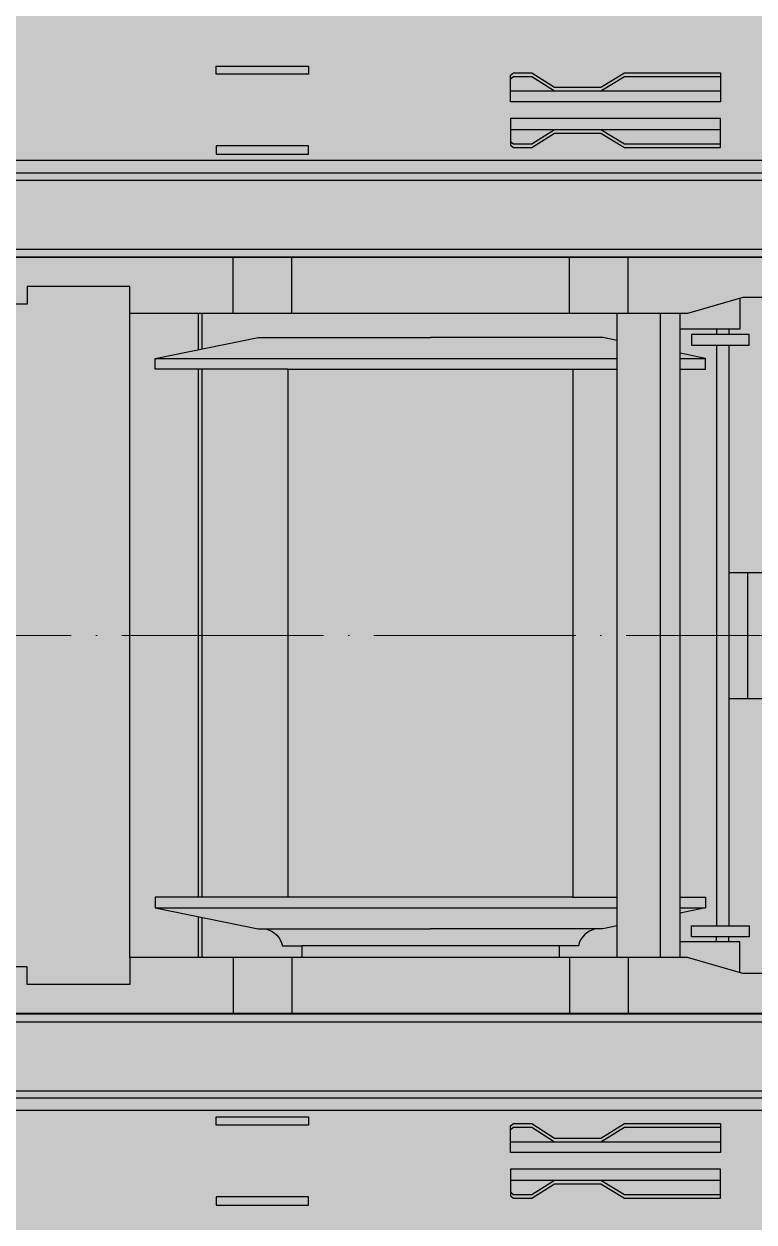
# Model space of a CAD drawing. Header units: millimetres. Extents: x 3847 to 29691, y 5505 to 44718.
# Drawn here: x 11400 to 13137, y 9260 to 12110 of the extents above; entities that cross this region are included whole.
import ezdxf

# ---------------------------------------------------------------- set-up
doc = ezdxf.new("R2010")
doc.units = ezdxf.units.MM
doc.set_wipeout_variables(frame=1)
doc.linetypes.add('ACAD_ISO04W100', pattern=[30, 24, -3, 0, -3])
doc.layers.add('Техника. Кран Liebherr LR 1750', color=251, linetype='Continuous', lineweight=30)
doc.layers.add('Техника. Кран Liebherr LR 1750. Штриховка', color=7, linetype='Continuous', lineweight=15, true_color=0xefd96b)

# ---------------------------------------------------------------- blocks, each defined once
blk = doc.blocks.new('BLOCK-20200916.110339')
at = {"color": 0, "linetype": 'ByBlock', "lineweight": -2, "transparency": 16777216}
blk.add_wipeout([(-112.97838083357738, -1220.052588765), (-74.79846483454413, -1220.052588765), (-74.79846483454413, -1166.435743755516), (-74.79846483454413, -1166.435743755516), (-76.11398261412052, -1159.8221892696574), (-79.86026029610746, -1154.215488502251), (-85.46696106351425, -1150.4692108202635), (-92.08051554937222, -1149.153693040687), (-182.9565349152249, -1149.153693040687), (-182.9565349152249, -1149.153693040687), (-189.57008940108287, -1150.4692108202635), (-195.17679016848967, -1154.215488502251), (-198.9230678504766, -1159.8221892696574), (-200.23858563005297, -1166.435743755516), (-200.23858563005297, -1232.7683110689545), (-200.23858563005297, -1232.7683110689545), (-201.55410340962936, -1239.381865554812), (-205.30038109161632, -1244.9885663222185), (-210.9070818590231, -1248.734844004206), (-217.52063634488107, -1250.0503617837821), (-3019.0928624811054, -1250.0503617837821), (-3019.0928624811054, -1250.0503617837821), (-3129.644285094976, -1212.8403139046682), (-3194.144802623781, -1115.6503558656132), (-3185.486802331158, -999.3264815489042), (-3107.3089793469403, -912.7560899674581), (-2872.5849622995584, -778.3025360621841), (-2872.5849622995584, -778.3025360621841), (-2784.272730338314, -711.3083677867207), (-2711.9372902240484, -627.3151954429331), (-2658.7825015063004, -530.0432193487395), (-2627.1626800939553, -423.800780602498), (-2627.1626800939553, -423.800780602498), (-2387.197364977677, 1103.2536302493381), (-2387.197364977677, 1103.2536302493381), (-2368.1478676515335, 1162.0805254210227), (-2329.14668517209, 1210.0638007273665), (-2275.453704522724, 1240.7322009612544), (-2214.3102192248616, 1249.9496382162179), (-2214.3102192248616, 1249.9496382162179), (-1303.582707942608, 1249.9496382162179), (-1303.582707942608, 1249.9496382162179), (-1283.270670542654, 1249.2911391297557), (-1263.0439354253613, 1247.318407298283), (-1242.987446638554, 1244.0397273918725), (-1223.1854332648213, 1239.4688685305082), (-432.03267302334956, 1029.6298893994535), (-432.0326730233495, 1029.6298893994535), (-326.0016457140576, 1002.3053573313191), (-218.2791412795076, 982.6821352881707), (-109.42376580633025, 970.8619814989897), (-2.8501048874846313e-11, 966.9061905826311), (-2.867396611093168e-11, 966.9061905826311), (-2.8552896290096308e-11, 966.9061905826311), (109.4237658062732, 970.8619814989897), (218.27914127945056, 982.6821352881716), (326.0016457140004, 1002.3053573313191), (432.0326730232924, 1029.6298893994535), (432.03267302329226, 1029.6298893994535), (1223.185433264764, 1239.4688685305082), (1223.185433264764, 1239.4688685305082), (1242.9874466384967, 1244.0397273918725), (1263.043935425304, 1247.318407298283), (1283.2706705425967, 1249.2911391297557), (1303.5827079425508, 1249.9496382162179), (2214.3102192248043, 1249.9496382162179), (2214.3102192248043, 1249.9496382162179), (2275.4537045226666, 1240.7322009612535), (2329.146685172033, 1210.0638007273665), (2368.147867651476, 1162.0805254210227), (2387.1973649776196, 1103.2536302493381), (2387.1973649776196, 1103.2536302493381), (2627.162680093898, -423.800780602498), (2627.162680093898, -423.800780602498), (2658.782501506243, -530.0432193487409), (2711.937290223991, -627.3151954429336), (2784.272730338256, -711.3083677867207), (2872.584962299501, -778.3025360621841), (2872.584962299501, -778.3025360621841), (3107.308979346883, -912.7560899674581), (3107.308979346883, -912.7560899674581), (3185.4868023311014, -999.3264815489042), (3194.1448026237226, -1115.6503558656145), (3129.644285094919, -1212.8403139046682), (3019.092862481047, -1250.0503617837821), (3019.092862481048, -1250.0503617837821), (217.52063634482369, -1250.0503617837821), (217.52063634482369, -1250.0503617837821), (210.90708185896574, -1248.734844004206), (205.30038109155896, -1244.9885663222185), (201.55410340957204, -1239.381865554812), (200.23858562999564, -1232.7683110689545), (200.23858562999564, -1166.435743755516), (200.23858562999564, -1166.435743755516), (198.92306785041924, -1159.8221892696574), (195.1767901684323, -1154.215488502251), (189.57008940102548, -1150.4692108202635), (182.95653491516754, -1149.153693040687), (92.08051554931485, -1149.153693040687), (92.08051554931485, -1149.153693040687), (85.46696106345688, -1150.4692108202635), (79.86026029605009, -1154.215488502251), (76.11398261406315, -1159.8221892696574), (74.79846483448677, -1166.435743755516), (74.79846483448677, -1220.052588765), (112.97838083352008, -1220.052588765), (112.97838083352008, -1250.0503617837821), (-112.97838083357738, -1250.0503617837821)], dxfattribs=at)
at = {"layer": 'Техника. Кран Liebherr LR 1750. Штриховка', "true_color": 0xadadad, "transparency": 16777216}
h = blk.add_hatch(color=253, dxfattribs=at)
h.dxf.hatch_style = 1
edge = h.paths.add_edge_path()
edge.add_line((-112.9783808335778, -1250.050361783782), (-112.9783808335778, -1220.052588765))
edge.add_line((-112.9783808335778, -1220.052588765), (-74.79846483454457, -1220.052588765))
edge.add_line((-74.79846483454457, -1220.052588765), (-74.79846483454457, -1166.435743755515))
edge.add_arc((-92.08051554937265, -1166.435743755515), 17.28205071482807, 0, 90)
edge.add_line((-92.08051554937265, -1149.153693040687), (-182.9565349152253, -1149.153693040687))
edge.add_arc((-182.9565349152253, -1166.435743755515), 17.28205071482807, 90, 180)
edge.add_line((-200.2385856300534, -1166.435743755515), (-200.2385856300534, -1232.768311068954))
edge.add_arc((-217.5206363448815, -1232.768311068954), 17.28205071482807, 270, 360, ccw=False)
edge.add_line((-217.5206363448815, -1250.050361783782), (-3019.092862481106, -1250.050361783782))
edge.add_arc((-3020.069633887402, -1070.122646942497), 179.9303661153033, 119.00268440683229, 270.311037848811, ccw=False)
edge.add_line((-3107.308979346941, -912.7560899674572), (-2872.584962299559, -778.3025360621832))
edge.add_arc((-3144.990249940894, -327.5117556777785), 526.7038716532646, 301.1438628878333, 349.4662692734947)
edge.add_line((-2627.162680093956, -423.800780602498), (-2387.197364977677, 1103.253630249339))
edge.add_arc((-2220.209458348186, 1081.676897274178), 168.3761157836261, 87.99216954406597, 172.6375276595074, ccw=False)
edge.add_line((-2214.310219224863, 1249.949638216218), (-1303.582707942609, 1249.949638216218))
edge.add_arc((-1303.582707942622, 936.3482279216364), 313.6014102945815, 75.14535662545057, 89.99999999999773, ccw=False)
edge.add_line((-1223.185433264822, 1239.468868530508), (-432.0326730233501, 1029.629889399454))
edge.add_arc((0.1855486031822693, 2487.438482755294), 1520.532303493792, 253.4857055431156, 269.99300826963)
edge.add_arc((-0.185548603240477, 2487.438482755294), 1520.532303493792, 270.00699173037, 286.5142944568844)
edge.add_line((432.0326730232919, 1029.629889399454), (1223.185433264764, 1239.468868530508))
edge.add_arc((1303.582707942564, 936.3482279216364), 313.6014102945815, 90.00000000000227, 104.85464337454931, ccw=False)
edge.add_line((1303.582707942551, 1249.949638216218), (2214.310219224804, 1249.949638216218))
edge.add_arc((2220.209458348128, 1081.676897274178), 168.3761157836258, 7.362472340492616, 92.00783045593403, ccw=False)
edge.add_line((2387.197364977619, 1103.253630249339), (2627.162680093898, -423.800780602498))
edge.add_arc((3144.990249940835, -327.5117556777785), 526.7038716532646, 190.5337307265053, 238.8561371121667)
edge.add_line((2872.584962299501, -778.3025360621832), (3107.308979346883, -912.7560899674572))
edge.add_arc((3020.069633887344, -1070.122646942497), 179.9303661153034, -90.311037848811, 60.997315593167684, ccw=False)
edge.add_line((3019.092862481048, -1250.050361783782), (217.5206363448233, -1250.050361783782))
edge.add_arc((217.5206363448233, -1232.768311068954), 17.28205071482807, 180, 270, ccw=False)
edge.add_line((200.2385856299952, -1232.768311068954), (200.2385856299952, -1166.435743755515))
edge.add_arc((182.9565349151671, -1166.435743755515), 17.28205071482807, 0, 90)
edge.add_line((182.9565349151671, -1149.153693040687), (92.08051554931444, -1149.153693040687))
edge.add_arc((92.08051554931444, -1166.435743755515), 17.28205071482807, 90, 180)
edge.add_line((74.79846483448637, -1166.435743755515), (74.79846483448637, -1220.052588765))
edge.add_line((74.79846483448637, -1220.052588765), (112.9783808335196, -1220.052588765))
edge.add_line((112.9783808335196, -1220.052588765), (112.9783808335196, -1250.050361783782))
edge.add_line((112.9783808335196, -1250.050361783782), (-112.9783808335778, -1250.050361783782))
edge = h.paths.add_edge_path(flags=16)
edge.add_arc((-2214.310219224863, 1076.10698382034), 71.3987684426084, 0, 360)
edge = h.paths.add_edge_path(flags=16)
edge.add_arc((-3019.092862481106, -1070.121664168808), 60.284980655833, 0, 360)
edge = h.paths.add_edge_path(flags=16)
edge.add_arc((3019.092862481048, -1070.121664168808), 60.284980655833, 0, 360)
edge = h.paths.add_edge_path(flags=16)
edge.add_arc((2214.310219224804, 1076.10698382034), 71.3987684426084, 0, 360)
at = {"color": 0, "linetype": 'ByBlock', "lineweight": -2, "transparency": 16777216}
blk.add_lwpolyline([(-432.0326730233501, 1029.629889399454, 0.0721515092541613), (-2.91038304567337e-11, 966.9061905826311, 0.0721515092541613), (432.0326730232919, 1029.629889399454)], format="xyb", dxfattribs=at)
blk = doc.blocks.new('BLOCK-20200916.103502')
at = {"color": 0, "linetype": 'ByBlock', "lineweight": -2, "transparency": 16777216}
blk.add_wipeout([(1100.000000000029, 1205), (1100.000000000029, 1205), (1096.574578963037, 1222.220754456429), (1086.8198051534239, 1236.8198051533946), (1072.220754456458, 1246.5745789630078), (1055.000000000029, 1250), (-1054.999999999971, 1250), (-1054.999999999971, 1250), (-1072.2207544563998, 1246.5745789630078), (-1086.8198051533655, 1236.8198051533946), (-1096.5745789629789, 1222.220754456429), (-1099.999999999971, 1205), (-1099.999999999971, 826.397879690514), (-980.4758845421311, 826.397879690514), (-980.4758845421311, 826.397879690514), (-972.8222158948295, 824.8754703407394), (-966.3337489184003, 820.540015314245), (-961.9982938919054, 814.0515483378158), (-960.4758845421311, 806.397879690514), (-960.4758845421311, 740.4484161362052), (-960.4758845421311, 740.4484161362052), (-963.5207032416795, 725.1410788416019), (-972.1916132946694, 712.1641448887435), (-985.1685472475274, 703.4932348357538), (-1000.4758845421311, 700.4484161362052), (-1034.557675871387, 700.4484161362052), (-1034.557675871387, 731.3212955791969), (-1070.3657400172378, 731.3212955791969), (-1070.3657400172378, 546.16700735013), (-1034.557675871387, 546.16700735013), (-1034.557675871387, 577.0398867931212), (-1000.4758845421311, 577.0398867931212), (-1000.4758845421311, 577.0398867931212), (-985.1685472475274, 573.9950680935735), (-972.1916132946694, 565.3241580405838), (-963.5207032416795, 552.3472240877254), (-960.4758845421311, 537.0398867931222), (-960.4758845421311, 471.09042323881295), (-960.4758845421311, 471.09042323881295), (-961.9982938919054, 463.43675459151154), (-966.3337489184003, 456.9482876150819), (-972.822215894829, 452.612832588587), (-980.4758845421311, 451.09042323881295), (-1099.999999999971, 451.09042323881295), (-1099.999999999971, -451.09042323881295), (-980.4758845421311, -451.09042323881295), (-980.4758845421311, -451.09042323881295), (-972.8222158948295, -452.61283258858725), (-966.3337489184003, -456.9482876150821), (-961.9982938919054, -463.4367545915113), (-960.4758845421311, -471.09042323881295), (-960.4758845421311, -537.0398867931217), (-960.4758845421311, -537.0398867931217), (-963.5207032416795, -552.3472240877254), (-972.1916132946694, -565.3241580405838), (-985.1685472475274, -573.9950680935733), (-1000.4758845421311, -577.0398867931217), (-1034.557675871387, -577.0398867931217), (-1034.557675871387, -546.1670073501302), (-1070.3657400172378, -546.1670073501302), (-1070.3657400172378, -731.3212955791967), (-1034.557675871387, -731.3212955791967), (-1034.557675871387, -700.4484161362052), (-1000.4758845421311, -700.4484161362052), (-1000.4758845421311, -700.4484161362052), (-985.1685472475274, -703.4932348357536), (-972.1916132946694, -712.1641448887433), (-963.5207032416795, -725.1410788416019), (-960.4758845421311, -740.4484161362052), (-960.4758845421311, -806.3978796905142), (-960.4758845421311, -806.3978796905142), (-961.9982938919054, -814.0515483378158), (-966.3337489184003, -820.540015314245), (-972.822215894829, -824.8754703407396), (-980.4758845421311, -826.3978796905142), (-1099.999999999971, -826.3978796905142), (-1099.999999999971, -1205), (-1099.999999999971, -1205), (-1096.5745789629789, -1222.220754456429), (-1086.8198051533655, -1236.8198051533946), (-1072.2207544564, -1246.5745789630078), (-1054.999999999971, -1250), (1055.000000000029, -1250), (1055.000000000029, -1250), (1072.220754456458, -1246.5745789630078), (1086.8198051534239, -1236.8198051533946), (1096.574578963037, -1222.220754456429), (1100.000000000029, -1205), (1100.000000000029, -826.3978796905142), (980.4758845421894, -826.3978796905142), (980.4758845421894, -826.3978796905142), (972.8222158948877, -824.8754703407396), (966.3337489184584, -820.540015314245), (961.9982938919636, -814.0515483378158), (960.4758845421894, -806.3978796905142), (960.4758845421894, -740.4484161362052), (960.4758845421894, -740.4484161362052), (963.5207032417378, -725.1410788416019), (972.1916132947276, -712.1641448887433), (985.1685472475856, -703.4932348357536), (1000.4758845421893, -700.4484161362052), (1034.557675871445, -700.4484161362052), (1034.557675871445, -731.3212955791967), (1070.365740017296, -731.3212955791967), (1070.365740017296, -546.1670073501302), (1034.557675871445, -546.1670073501302), (1034.557675871445, -577.0398867931217), (1000.4758845421893, -577.0398867931217), (1000.4758845421893, -577.0398867931217), (985.1685472475856, -573.9950680935733), (972.1916132947276, -565.3241580405838), (963.5207032417378, -552.3472240877254), (960.4758845421894, -537.0398867931217), (960.4758845421894, -471.09042323881295), (960.4758845421894, -471.09042323881295), (961.9982938919636, -463.4367545915113), (966.3337489184584, -456.9482876150821), (972.8222158948877, -452.61283258858725), (980.4758845421894, -451.09042323881295), (1100.000000000029, -451.09042323881295), (1100.000000000029, 451.09042323881295), (980.4758845421894, 451.09042323881295), (980.4758845421894, 451.09042323881295), (972.8222158948877, 452.612832588587), (966.3337489184584, 456.9482876150819), (961.9982938919636, 463.43675459151154), (960.4758845421894, 471.09042323881295), (960.4758845421894, 537.0398867931222), (960.4758845421894, 537.0398867931222), (963.5207032417378, 552.3472240877254), (972.1916132947276, 565.3241580405838), (985.1685472475856, 573.9950680935735), (1000.4758845421893, 577.0398867931212), (1034.557675871445, 577.0398867931212), (1034.557675871445, 546.16700735013), (1070.365740017296, 546.16700735013), (1070.365740017296, 731.3212955791969), (1034.557675871445, 731.3212955791969), (1034.557675871445, 700.4484161362052), (1000.4758845421893, 700.4484161362052), (1000.4758845421893, 700.4484161362052), (985.1685472475856, 703.4932348357538), (972.1916132947276, 712.1641448887435), (963.5207032417378, 725.1410788416019), (960.4758845421894, 740.4484161362052), (960.4758845421894, 806.397879690514), (960.4758845421894, 806.397879690514), (961.9982938919636, 814.0515483378158), (966.3337489184584, 820.540015314245), (972.8222158948877, 824.8754703407394), (980.4758845421894, 826.397879690514), (1100.000000000029, 826.397879690514)], dxfattribs=at)
at = {"layer": 'Техника. Кран Liebherr LR 1750. Штриховка', "true_color": 0xadadad, "transparency": 16777216}
h = blk.add_hatch(color=253, dxfattribs=at)
h.dxf.hatch_style = 1
edge = h.paths.add_edge_path()
edge.add_line((1100.000000000029, 826.397879690514), (1100.000000000029, 1205))
edge.add_arc((1055.000000000029, 1205), 45, 0, 90.00000000000001)
edge.add_line((1055.000000000029, 1250), (-1054.999999999971, 1250))
edge.add_arc((-1054.999999999971, 1205), 45, 90.00000000000001, 180)
edge.add_line((-1099.999999999971, 1205), (-1099.999999999971, 826.397879690514))
edge.add_line((-1099.999999999971, 826.397879690514), (-980.4758845421311, 826.397879690514))
edge.add_arc((-980.4758845421311, 806.397879690514), 20, 0, 90, ccw=False)
edge.add_line((-960.4758845421311, 806.397879690514), (-960.4758845421311, 740.4484161362052))
edge.add_arc((-1000.475884542131, 740.4484161362052), 40, 270, 360, ccw=False)
edge.add_line((-1000.475884542131, 700.4484161362052), (-1034.557675871387, 700.4484161362052))
edge.add_line((-1034.557675871387, 700.4484161362052), (-1034.557675871387, 731.3212955791969))
edge.add_line((-1034.557675871387, 731.3212955791969), (-1070.365740017238, 731.3212955791969))
edge.add_line((-1070.365740017238, 731.3212955791969), (-1070.365740017238, 546.16700735013))
edge.add_line((-1070.365740017238, 546.16700735013), (-1034.557675871387, 546.16700735013))
edge.add_line((-1034.557675871387, 546.16700735013), (-1034.557675871387, 577.0398867931217))
edge.add_line((-1034.557675871387, 577.0398867931217), (-1000.475884542131, 577.0398867931217))
edge.add_arc((-1000.475884542131, 537.0398867931217), 40, 0, 90, ccw=False)
edge.add_line((-960.4758845421311, 537.0398867931217), (-960.4758845421311, 471.0904232388129))
edge.add_arc((-980.4758845421311, 471.0904232388129), 20, 270, 360, ccw=False)
edge.add_line((-980.4758845421311, 451.0904232388129), (-1099.999999999971, 451.0904232388129))
edge.add_line((-1099.999999999971, 451.0904232388129), (-1099.999999999971, -451.0904232388129))
edge.add_line((-1099.999999999971, -451.0904232388129), (-980.4758845421311, -451.0904232388129))
edge.add_arc((-980.4758845421311, -471.0904232388129), 20, 0, 90, ccw=False)
edge.add_line((-960.4758845421311, -471.0904232388129), (-960.4758845421311, -537.0398867931217))
edge.add_arc((-1000.475884542131, -537.0398867931217), 40, 270, 360, ccw=False)
edge.add_line((-1000.475884542131, -577.0398867931217), (-1034.557675871387, -577.0398867931217))
edge.add_line((-1034.557675871387, -577.0398867931217), (-1034.557675871387, -546.16700735013))
edge.add_line((-1034.557675871387, -546.16700735013), (-1070.365740017238, -546.16700735013))
edge.add_line((-1070.365740017238, -546.16700735013), (-1070.365740017238, -731.3212955791969))
edge.add_line((-1070.365740017238, -731.3212955791969), (-1034.557675871387, -731.3212955791969))
edge.add_line((-1034.557675871387, -731.3212955791969), (-1034.557675871387, -700.4484161362052))
edge.add_line((-1034.557675871387, -700.4484161362052), (-1000.475884542131, -700.4484161362052))
edge.add_arc((-1000.475884542131, -740.4484161362052), 40, 0, 90, ccw=False)
edge.add_line((-960.4758845421311, -740.4484161362052), (-960.4758845421311, -806.397879690514))
edge.add_arc((-980.4758845421311, -806.397879690514), 20, 270, 360, ccw=False)
edge.add_line((-980.4758845421311, -826.397879690514), (-1099.999999999971, -826.397879690514))
edge.add_line((-1099.999999999971, -826.397879690514), (-1099.999999999971, -1205))
edge.add_arc((-1054.999999999971, -1205), 45, 180, 270)
edge.add_line((-1054.999999999971, -1250), (1055.000000000029, -1250))
edge.add_arc((1055.000000000029, -1205), 45, 270, 360)
edge.add_line((1100.000000000029, -1205), (1100.000000000029, -826.397879690514))
edge.add_line((1100.000000000029, -826.397879690514), (980.4758845421893, -826.397879690514))
edge.add_arc((980.4758845421893, -806.397879690514), 20, 180, 270, ccw=False)
edge.add_line((960.4758845421893, -806.397879690514), (960.4758845421893, -740.4484161362052))
edge.add_arc((1000.475884542189, -740.4484161362052), 40, 90, 180, ccw=False)
edge.add_line((1000.475884542189, -700.4484161362052), (1034.557675871445, -700.4484161362052))
edge.add_line((1034.557675871445, -700.4484161362052), (1034.557675871445, -731.3212955791969))
edge.add_line((1034.557675871445, -731.3212955791969), (1070.365740017296, -731.3212955791969))
edge.add_line((1070.365740017296, -731.3212955791969), (1070.365740017296, -546.16700735013))
edge.add_line((1070.365740017296, -546.16700735013), (1034.557675871445, -546.16700735013))
edge.add_line((1034.557675871445, -546.16700735013), (1034.557675871445, -577.0398867931217))
edge.add_line((1034.557675871445, -577.0398867931217), (1000.475884542189, -577.0398867931217))
edge.add_arc((1000.475884542189, -537.0398867931217), 40, 180, 270, ccw=False)
edge.add_line((960.4758845421893, -537.0398867931217), (960.4758845421893, -471.0904232388129))
edge.add_arc((980.4758845421893, -471.0904232388129), 20, 90, 180, ccw=False)
edge.add_line((980.4758845421893, -451.0904232388129), (1100.000000000029, -451.0904232388129))
edge.add_line((1100.000000000029, -451.0904232388129), (1100.000000000029, 451.0904232388129))
edge.add_line((1100.000000000029, 451.0904232388129), (980.4758845421893, 451.0904232388129))
edge.add_arc((980.4758845421893, 471.0904232388129), 20, 180, 270, ccw=False)
edge.add_line((960.4758845421893, 471.0904232388129), (960.4758845421893, 537.0398867931217))
edge.add_arc((1000.475884542189, 537.0398867931217), 40, 90, 180, ccw=False)
edge.add_line((1000.475884542189, 577.0398867931217), (1034.557675871445, 577.0398867931217))
edge.add_line((1034.557675871445, 577.0398867931217), (1034.557675871445, 546.16700735013))
edge.add_line((1034.557675871445, 546.16700735013), (1070.365740017296, 546.16700735013))
edge.add_line((1070.365740017296, 546.16700735013), (1070.365740017296, 731.3212955791969))
edge.add_line((1070.365740017296, 731.3212955791969), (1034.557675871445, 731.3212955791969))
edge.add_line((1034.557675871445, 731.3212955791969), (1034.557675871445, 700.4484161362052))
edge.add_line((1034.557675871445, 700.4484161362052), (1000.475884542189, 700.4484161362052))
edge.add_arc((1000.475884542189, 740.4484161362052), 40, 180, 270, ccw=False)
edge.add_line((960.4758845421893, 740.4484161362052), (960.4758845421893, 806.397879690514))
edge.add_arc((980.4758845421893, 806.397879690514), 20, 90, 180, ccw=False)
edge.add_line((980.4758845421893, 826.397879690514), (1100.000000000029, 826.397879690514))
at = {"color": 0, "linetype": 'ByBlock', "lineweight": -2, "transparency": 16777216}
for p, q in [((-960.4758845421311, 740.4484161362052), (-960.4758845421311, 537.0398867931217)), ((960.4758845421893, 740.4484161362052), (960.4758845421893, 537.0398867931217)), ((-1034.557675871387, 700.4484161362052), (-1034.557675871387, 577.0398867931217)), ((1034.557675871445, 700.4484161362052), (1034.557675871445, 577.0398867931217)), ((-960.4758845421311, -740.4484161362052), (-960.4758845421311, -537.0398867931217)), ((960.4758845421893, -740.4484161362052), (960.4758845421893, -537.0398867931217)), ((-1034.557675871387, -700.4484161362052), (-1034.557675871387, -577.0398867931217)), ((1034.557675871445, -700.4484161362052), (1034.557675871445, -577.0398867931217))]:
    blk.add_line(p, q, dxfattribs=at)
blk.add_lwpolyline([(1100.000000000029, 826.397879690514), (1100.000000000029, 1205, 0.414213562373095), (1055.000000000029, 1250), (-1054.999999999971, 1250, 0.414213562373095), (-1099.999999999971, 1205), (-1099.999999999971, 826.397879690514), (-980.4758845421311, 826.397879690514, -0.4142135623730951), (-960.4758845421311, 806.397879690514), (-960.4758845421311, 740.4484161362052, -0.4142135623730951), (-1000.475884542131, 700.4484161362052), (-1034.557675871387, 700.4484161362052), (-1034.557675871387, 731.3212955791969), (-1070.365740017238, 731.3212955791969), (-1070.365740017238, 546.16700735013), (-1034.557675871387, 546.16700735013), (-1034.557675871387, 577.0398867931217), (-1000.475884542131, 577.0398867931217, -0.4142135623730951), (-960.4758845421311, 537.0398867931217), (-960.4758845421311, 471.0904232388129, -0.4142135623730951), (-980.4758845421311, 451.0904232388129), (-1099.999999999971, 451.0904232388129), (-1099.999999999971, -451.0904232388129), (-980.4758845421311, -451.0904232388129, -0.4142135623730951), (-960.4758845421311, -471.0904232388129), (-960.4758845421311, -537.0398867931217, -0.4142135623730951), (-1000.475884542131, -577.0398867931217), (-1034.557675871387, -577.0398867931217), (-1034.557675871387, -546.16700735013), (-1070.365740017238, -546.16700735013), (-1070.365740017238, -731.3212955791969), (-1034.557675871387, -731.3212955791969), (-1034.557675871387, -700.4484161362052), (-1000.475884542131, -700.4484161362052, -0.4142135623730951), (-960.4758845421311, -740.4484161362052), (-960.4758845421311, -806.397879690514, -0.4142135623730951), (-980.4758845421311, -826.397879690514), (-1099.999999999971, -826.397879690514), (-1099.999999999971, -1205, 0.414213562373095), (-1054.999999999971, -1250), (1055.000000000029, -1250, 0.414213562373095), (1100.000000000029, -1205), (1100.000000000029, -826.397879690514), (980.4758845421893, -826.397879690514, -0.4142135623730951), (960.4758845421893, -806.397879690514), (960.4758845421893, -740.4484161362052, -0.4142135623730951), (1000.475884542189, -700.4484161362052), (1034.557675871445, -700.4484161362052), (1034.557675871445, -731.3212955791969), (1070.365740017296, -731.3212955791969), (1070.365740017296, -546.16700735013), (1034.557675871445, -546.16700735013), (1034.557675871445, -577.0398867931217), (1000.475884542189, -577.0398867931217, -0.4142135623730951), (960.4758845421893, -537.0398867931217), (960.4758845421893, -471.0904232388129, -0.4142135623730951), (980.4758845421893, -451.0904232388129), (1100.000000000029, -451.0904232388129), (1100.000000000029, 451.0904232388129), (980.4758845421893, 451.0904232388129, -0.4142135623730951), (960.4758845421893, 471.0904232388129), (960.4758845421893, 537.0398867931217, -0.4142135623730951), (1000.475884542189, 577.0398867931217), (1034.557675871445, 577.0398867931217), (1034.557675871445, 546.16700735013), (1070.365740017296, 546.16700735013), (1070.365740017296, 731.3212955791969), (1034.557675871445, 731.3212955791969), (1034.557675871445, 700.4484161362052), (1000.475884542189, 700.4484161362052, -0.4142135623730951), (960.4758845421893, 740.4484161362052), (960.4758845421893, 806.397879690514, -0.4142135623730951), (980.4758845421893, 826.397879690514)], format="xyb", close=True, dxfattribs=at)
for points in [[(736.7779610928264, 1250), (1100.000000000029, 889.5773236686946)], [(832.2484498437552, 1250), (1100.000000000029, 979.5183674981818)], [(736.7779610928264, -1250), (1100.000000000029, -889.5773236686946)], [(832.2484498437552, -1250), (1100.000000000029, -979.5183674981818)]]:
    blk.add_lwpolyline(points, dxfattribs=at)
for points in [[(848.4719153434271, 1139.166874228977), (760.804014127265, 1051.495219690958, 0.4032397122449075), (760.804014127265, 980.5923547822749), (830.414534856187, 911.518324314733, 0.4032397122449075), (901.3152777188516, 912.0668804008747), (988.3060457494867, 1000.410449439776)], [(-1099.999999999971, 349.9122349131503), (-890.932964479347, 229.1803802088834, -0.2861786652306042), (-851.2919943465968, 159.0978157612844), (-851.2919943465968, -159.0978157612844, -0.2861786652306042), (-890.932964479347, -229.1803802088834), (-1099.999999999971, -349.9122349131503)], [(-1099.999999999971, -315.8522413162864), (-905.323012282257, -203.4303392365691, 0.2912827993324565), (-880.7871678333322, -159.8043714054511), (-880.7871678333322, 159.8043714054511, 0.2912827993324565), (-905.323012282257, 203.4303392365691), (-1099.999999999971, 315.8522413162864)], [(1100.000000000029, -151.063147088862), (760.748583501816, -151.063147088862, -0.3980487678987851), (736.2642004938971, -123.7945191454492), (736.2642004938971, 123.7945191454492, -0.3980487678987851), (760.748583501816, 151.063147088862), (1100.000000000029, 151.063147088862)], [(-851.2919943465968, -99.80948689865181), (-725.8745095441991, -99.80948689865181, 0.4197879891519943), (-676.2653468025383, -50.7219212630298), (-676.2653468025383, 50.7219212630298, 0.4197879891519943), (-725.8745095441991, 99.80948689865181), (-851.2919943465968, 99.80948689865181)], [(848.4719153434271, -1139.166874228977), (760.804014127265, -1051.495219690958, -0.4032397122449075), (760.804014127265, -980.5923547822749), (830.414534856187, -911.518324314733, -0.4032397122449075), (901.3152777188516, -912.0668804008747), (988.3060457494867, -1000.410449439776)]]:
    blk.add_lwpolyline(points, format="xyb", dxfattribs=at)
blk = doc.blocks.new('BLOCK-20200916.104041')
at = {"layer": 'Техника. Кран Liebherr LR 1750. Штриховка', "lineweight": 5, "true_color": 0xd9d9d9, "transparency": 16777216}
h = blk.add_hatch(dxfattribs=at)
h.set_pattern_fill('ANSI37', color=254, scale=20, angle=45)
h.set_pattern_definition([(90, (0, 0), (-63.50000000000001, 0), []), (180, (0, 0), (-7.105427357601002e-15, -63.5), [])])
h.paths.add_polyline_path([(-935, 462.5), (-935, -462.5), (935, -462.5), (935, 462.5)])
at = {"color": 0, "linetype": 'ByBlock', "lineweight": -2, "transparency": 16777216}
blk.add_lwpolyline([(-935, 462.5), (-935, -462.5), (935, -462.5), (935, 462.5)], close=True, dxfattribs=at)
blk = doc.blocks.new('BLOCK-20200916.104327')
at = {"color": 0, "linetype": 'ByBlock', "lineweight": -2, "transparency": 16777216}
blk.add_wipeout([(950.0000000000005, 3255), (1040.0000000000005, 3345), (1040.0000000000005, -3345), (-1040, -3345), (-1040, 3345), (1040.0000000000005, 3345), (950.0000000000005, 3255), (-949.9999999999995, 3255), (-949.9999999999995, -3254.9999999999995), (950.0000000000005, -3254.9999999999995)], dxfattribs=at)
at = {"layer": 'Техника. Кран Liebherr LR 1750. Штриховка', "true_color": 0xadadad, "transparency": 16777216}
h = blk.add_hatch(color=253, dxfattribs=at)
h.dxf.hatch_style = 1
h.paths.add_polyline_path([(-950, 3255), (950, 3255), (950, -3255), (-950, -3255)], flags=16)
h.paths.add_polyline_path([(-1040, 3345), (1040, 3345), (1040, -3345), (-1040, -3345)])
at = {"color": 0, "linetype": 'ByBlock', "lineweight": -2, "transparency": 16777216}
for points in [[(-1040, 3345), (1040, 3345), (1040, -3345), (-1040, -3345)], [(-950, 3255), (950, 3255), (950, -3255), (-950, -3255)]]:
    blk.add_lwpolyline(points, close=True, dxfattribs=at)
for p in [(0, 930), (0, 0)]:
    blk.add_blockref('BLOCK-20200916.104041', p, dxfattribs=at)
at = {"color": 0, "linetype": 'ByBlock', "lineweight": -2, "transparency": 16777216, "xscale": -1, "rotation": 180}
for p in [(0, -930), (0, -1860)]:
    blk.add_blockref('BLOCK-20200916.104041', p, dxfattribs=at)
blk = doc.blocks.new('BLOCK-20200916.115257')
at = {"color": 0, "linetype": 'ByBlock', "lineweight": -2, "transparency": 16777216, "xscale": -1, "rotation": 90}
blk.add_blockref('BLOCK-20200916.110339', (2824.949638216232, 0), dxfattribs=at)
at = {"color": 0, "linetype": 'ByBlock', "lineweight": -2, "transparency": 16777216, "xscale": -1}
blk.add_blockref('BLOCK-20200916.103502', (3000, 0), dxfattribs=at)
blk.add_blockref('BLOCK-20200916.104327', (2930, 0), dxfattribs=at)
blk = doc.blocks.new('BLOCK-20200719.084628')
blk.add_wipeout([(-1459.487304150533, -3475.8440265550735), (-1947.21397440572, -3940.114099618192), (-4610.589231727936, -3940.114099618192), (-4610.589231727936, -1808.9207611528964), (-4304.368545239499, -1808.9207611528964), (-4304.368545239499, -1824.9726519768574), (-2646.088605665659, -1824.9726519768574), (-2646.088605665659, -1354.5287747506773), (-1934.8663660796005, -1354.5287747506773), (-1934.8663660796005, -1084.1161524080944), (-2049.6991235127775, -1084.1161524080944), (-2049.6991235127775, -1049.542849094867), (-1995.3696468776889, -1049.542849094867), (-1995.3696468776889, 1050.7814685550711), (-2049.702982140355, 1050.7814685550711), (-2049.702982140355, 1085.3547718682985), (-1980.5525168863242, 1085.3547718682985), (-1980.5525168863242, 1416.270675009031), (-2049.702982140355, 1416.266816381425), (-2049.702982140355, 1450.8401196946234), (-1539.9202428370481, 1450.8401196946234), (-1539.9202428370481, 1460.7182063555538), (-1463.1915866484037, 1460.7182063555538), (-1405.1578275154443, 1517.517204655831), (-1405.1578275154443, 1564.4381162951795), (-1655.8142765362854, 1564.4381162951795), (-1655.8142765362854, 1589.1333329474746), (-1636.0581032144241, 1589.1333329474746), (-1636.0581032144241, 1959.5615827318707), (-1655.8142765362854, 1959.5615827318707), (-1655.8142765362854, 1984.2567993841676), (-1402.968451620835, 1984.2567993841676), (-1402.968451620835, 2043.5253193496646), (5489.735085922006, 2043.5253193496646), (5489.735085922006, 1492.82584663114), (5741.626295775352, 1492.82584663114), (5741.626295775352, 1479.239618844762), (8425.988628624418, 1479.239618844762), (8425.988628624418, 1426.1449030423264), (8340.790131174032, 1426.1449030423264), (8340.790131174032, 1343.2050672452933), (8485.144300657968, 1211.8047449215392), (8485.144300657968, 1205.1265726319125), (8595.150862692684, 1205.1265726319125), (8595.150862692684, 1187.8399209752988), (8605.028949353557, 1187.836062347722), (8605.028949353557, 1168.0798890258902), (8595.150862692684, 1168.0798890258902), (8595.150862692684, 1150.7932373692474), (8485.144300657968, 1150.7932373692474), (8485.144300657968, 1141.0443453917414), (8341.636077667183, 1019.815620560812), (8341.636077667183, -1019.8156205608084), (8485.144300657968, -1141.0443453917378), (8485.144300657968, -1150.7932373692438), (8595.150862692684, -1150.7932373692438), (8595.150862692684, -1168.0798890258884), (8605.028949353557, -1168.0798890258884), (8605.028949353557, -1187.8360623477165), (8595.150862692684, -1187.8399209752952), (8595.150862692684, -1205.1265726319089), (8485.144300657968, -1205.1265726319089), (8485.144300657968, -1211.8047449215373), (8340.790131174032, -1343.2050672452879), (8340.790131174032, -1426.1449030423228), (8425.988628624418, -1426.1449030423228), (8425.988628624418, -1479.2396188447601), (5741.626295775352, -1479.2396188447601), (5741.626295775352, -1492.8258466311363), (5489.735085922006, -1492.8258466311363), (5489.735085922006, -2043.5253193496592), (-1402.968451620835, -2043.5253193496592), (-1402.968451620835, -1983.0220385515404), (-1459.491162778168, -3344.9593782979045)])
at = {"layer": 'Техника. Кран Liebherr LR 1750. Штриховка', "transparency": 16777216}
h = blk.add_hatch(color=256, dxfattribs=at)
h.dxf.hatch_style = 1
h.paths.add_polyline_path([(-1459.491162778169, -3344.959378297906), (-1459.487304150534, -3475.844026555074), (-1947.21397440572, -3940.114099618193), (-4610.589231727936, -3940.114099618193), (-4610.589231727936, -1808.920761152898), (-4304.3685452395, -1808.920761152898), (-4304.3685452395, -1824.972651976859), (-2646.08860566566, -1824.972651976859), (-2646.08860566566, -1354.528774750681), (-1934.866366079601, -1354.528774750681), (-1934.866366079601, -1084.116152408096), (-2049.699123512779, -1084.116152408096), (-2049.699123512779, -1049.542849094869), (-1995.369646877691, -1049.542849094869), (-1995.369646877691, 1050.781468555069), (-2049.702982140356, 1050.781468555069), (-2049.702982140356, 1085.354771868297), (-1980.552516886324, 1085.354771868297), (-1980.552516886324, 1416.270675009029), (-2049.702982140356, 1416.266816381423), (-2049.702982140356, 1450.840119694622), (-1539.920242837048, 1450.840119694622), (-1539.920242837048, 1460.718206355552), (-1463.191586648405, 1460.718206355552), (-1405.157827515446, 1517.517204655829), (-1405.157827515446, 1564.438116295176), (-1655.814276536286, 1564.438116295176), (-1655.814276536286, 1589.133332947473), (-1636.058103214426, 1589.133332947473), (-1636.058103214426, 1959.561582731869), (-1655.814276536286, 1959.561582731869), (-1655.814276536286, 1984.256799384166), (-1402.968451620836, 1984.256799384166), (-1402.968451620836, 2043.525319349661), (5489.735085922002, 2043.525319349661), (5489.735085922002, 1492.825846631138), (5741.62629577535, 1492.825846631138), (5741.62629577535, 1479.23961884476), (8425.988628624415, 1479.23961884476), (8425.988628624415, 1426.144903042325), (8340.790131174028, 1426.144903042325), (8340.790131174028, 1343.20506724529), (8485.144300657965, 1211.804744921537), (8485.144300657965, 1205.126572631911), (8595.15086269268, 1205.126572631911), (8595.15086269268, 1187.839920975297), (8605.028949353553, 1187.83606234772), (8605.028949353553, 1168.079889025888), (8595.15086269268, 1168.079889025888), (8595.15086269268, 1150.793237369246), (8485.144300657965, 1150.793237369246), (8485.144300657965, 1141.04434539174), (8341.636077667179, 1019.81562056081), (8341.636077667179, -1019.81562056081), (8485.144300657965, -1141.04434539174), (8485.144300657965, -1150.793237369246), (8595.15086269268, -1150.793237369246), (8595.15086269268, -1168.079889025888), (8605.028949353553, -1168.079889025888), (8605.028949353553, -1187.83606234772), (8595.15086269268, -1187.839920975297), (8595.15086269268, -1205.126572631911), (8485.144300657965, -1205.126572631911), (8485.144300657965, -1211.804744921537), (8340.790131174028, -1343.20506724529), (8340.790131174028, -1426.144903042325), (8425.988628624415, -1426.144903042325), (8425.988628624415, -1479.23961884476), (5741.62629577535, -1479.23961884476), (5741.62629577535, -1492.825846631138), (5489.735085922002, -1492.825846631138), (5489.735085922002, -2043.525319349661), (-1402.968451620836, -2043.525319349661), (-1402.968451620836, -1983.022038551542)])
h = blk.add_hatch(color=256, dxfattribs=at)
h.dxf.hatch_style = 1
h.set_gradient(color1=(91, 91, 91), color2=(173, 173, 173), tint=1, name='CYLINDER')
h.paths.add_polyline_path([(2938.723064367718, 622.3233182654076), (2938.723064367718, -633.4284485037206), (2262.074128094886, -633.4284485037206), (2262.074128094886, 622.3233182654076)])
at = {"color": 0, "linetype": 'ByBlock', "lineweight": -2, "transparency": 16777216}
for p, q in [((1910.171149427246, 1338.571699797787), (1910.171149427246, 1295.260254785186)), ((2305.294615863939, 1303.99839648456), (2195.397043133678, 1303.99839648456)), ((1910.171149427246, 1160.576508159109), (1910.171149427246, 1203.88795317171)), ((2305.294615863939, 1195.149811472336), (2195.397043133678, 1195.149811472336)), ((1329.833558098355, 898.9020275158691), (3661.058151447272, 898.9020275158691)), ((2129.958577632729, 765.5478575934831), (2129.958577632729, 898.9020275158691)), ((2269.482693090511, 765.5478575934831), (2269.482693090511, 898.9020275158691)), ((2930.079738539353, 765.5478575934831), (2930.079738539353, 898.9020275158691)), ((3069.607712624886, 765.5478575934831), (3069.607712624886, 898.9020275158691)), ((2006.482494371186, 765.5478575934831), (2006.482494371186, -765.5478575934831)), ((2053.403406010533, 765.5478575934831), (2053.403406010533, -765.5478575934831)), ((2155.884696489957, 765.5478575934831), (2155.884696489957, -765.5478575934831)), ((3143.693362581718, 765.5478575934831), (3143.693362581718, 670.4053319475497)), ((3152.336688410025, 765.5478575934831), (3152.336688410025, 668.6396301869536)), ((3315.325118315115, 765.5478575934831), (3315.325118315115, -765.5478575934831)), ((2294.177909742866, 738.386977903574), (2906.619282719737, 738.386977903574)), ((2006.482494371186, 647.6546106264577), (1945.736269630725, 647.6546106264577)), ((3255.060922831879, 647.6546106264577), (2155.884696489957, 647.6546106264577)), ((3143.693362581718, 622.3233182654076), (3143.693362581718, -633.4284485037206)), ((3152.336688410025, 622.3233182654076), (3152.336688410025, -633.4284485037206)), ((2006.482494371186, -658.7597408647707), (1945.736269630725, -658.7597408647707)), ((3255.060922831879, -658.7597408647707), (2155.884696489957, -658.7597408647707)), ((3143.693362581718, -681.5104621858627), (3143.693362581718, -765.5478575934831)), ((3152.336688410025, -679.7447604252666), (3152.336688410025, -765.5478575934831)), ((2129.958577632729, -765.5478575934831), (2129.958577632729, -898.9020275158691)), ((2269.482693090511, -765.5478575934831), (2269.482693090511, -898.9020275158691)), ((2930.079738539353, -765.5478575934831), (2930.079738539353, -898.9020275158691)), ((3069.607712624886, -765.5478575934831), (3069.607712624886, -898.9020275158691)), ((1329.833558098355, -898.9020275158691), (3661.058151447272, -898.9020275158691)), ((1910.171149427246, -1160.576508159109), (1910.171149427246, -1203.88795317171)), ((2305.294615863939, -1195.149811472336), (2195.397043133678, -1195.149811472336)), ((1910.171149427246, -1338.571699797787), (1910.171149427246, -1295.260254785186)), ((2305.294615863939, -1303.99839648456), (2195.397043133678, -1303.99839648456))]:
    blk.add_line(p, q, dxfattribs=at)
for points in [[(2890.567391895747, 1334.772601428878), (3110.354820101114, 1334.772601428878), (3110.354820101114, 1354.528774750681), (2890.567391895747, 1354.528774750681)], [(2410.245428008609, 1295.260254785186), (1910.171149427246, 1295.260254785186), (1910.171149427246, 1269.330277300294), (2410.245428008609, 1269.330277300294)], [(2410.245428008609, 1203.88795317171), (1910.171149427246, 1203.88795317171), (1910.171149427246, 1229.817930656602), (2410.245428008609, 1229.817930656602)], [(3110.354820101114, 1144.623291833792), (2890.567391895747, 1144.619433206186), (2890.567045052827, 1164.375606521964), (3110.354473258194, 1164.37946514957)], [(1842.510702140396, 690.3127096690296), (1842.510702140396, 716.2902676953818), (1979.423150624556, 716.2902676953818), (1979.423150624556, 690.3127096690296)], [(2938.723064367718, 622.3233182654076), (2938.723064367718, -633.4284485037206), (2262.074128094886, -633.4284485037206), (2262.074128094886, 622.3233182654076)], [(1842.510702140396, -690.3127096690296), (1842.510702140396, -716.2902676953818), (1979.423150624556, -716.2902676953818), (1979.423150624556, -690.3127096690296)], [(3110.354820101114, -1144.623291833792), (2890.567391895747, -1144.619433206186), (2890.567045052827, -1164.375606521964), (3110.354473258194, -1164.37946514957)], [(2410.245428008609, -1203.88795317171), (1910.171149427246, -1203.88795317171), (1910.171149427246, -1229.817930656602), (2410.245428008609, -1229.817930656602)], [(2410.245428008609, -1295.260254785186), (1910.171149427246, -1295.260254785186), (1910.171149427246, -1269.330277300294), (2410.245428008609, -1269.330277300294)], [(2890.567391895747, -1334.772601428878), (3110.354820101114, -1334.772601428878), (3110.354820101114, -1354.528774750681), (2890.567391895747, -1354.528774750681)]]:
    blk.add_lwpolyline(points, close=True, dxfattribs=at)
for points in [[(2195.397043133678, 1303.99839648456), (2138.598044833401, 1338.571699797787), (1910.171149427246, 1338.571699797787)], [(2195.397043133678, 1295.260254785186), (2138.598044833401, 1329.833558098413), (1910.171149427246, 1329.833558098413)], [(2410.245428008609, 1303.99839648456), (2410.245428008609, 1332.880237038829), (2402.836863012926, 1338.571699797787), (2359.152383816137, 1338.571699797787), (2305.294615863939, 1303.99839648456)], [(2410.245428008609, 1295.260254785186), (2410.245428008609, 1324.142095339485), (2402.836863012926, 1329.833558098413), (2359.152383816137, 1329.833558098413), (2305.294615863939, 1295.260254785186)], [(2195.397043133678, 1203.88795317171), (2138.598044833401, 1169.314649858483), (1910.171149427246, 1169.314649858483)], [(2410.245428008609, 1203.88795317171), (2410.245428008609, 1175.006112617411), (2402.836863012926, 1169.314649858483), (2359.152383816137, 1169.314649858483), (2305.294615863939, 1203.88795317171)], [(2195.397043133678, 1195.149811472336), (2138.598044833401, 1160.576508159109), (1910.171149427246, 1160.576508159109)], [(2410.245428008609, 1195.149811472336), (2410.245428008609, 1166.267970918067), (2402.836863012926, 1160.576508159109), (2359.152383816137, 1160.576508159109), (2305.294615863939, 1195.149811472336)], [(1781.756022835325, 803.8254434045521), (1857.076433624839, 803.8254434045521), (1989.191984086996, 765.5478575934831), (3315.325118315115, 765.5478575934831), (3315.325118315115, 829.7554208894435), (3559.803904545202, 829.7554208894435), (3559.803904545202, 787.7735525805329), (3661.058151447272, 787.7735525805329), (3661.058151447272, 898.9020275158691), (4487.113148466451, 898.9020275158691), (4797.975381581229, 384.7376056789071), (4797.975381581229, 0)], [(1864.484998620523, 801.6789740346139), (1864.484998620523, 728.5050326150667), (2006.482494371186, 728.5090302922763)], [(1890.414976105443, 728.5057626256894), (1890.414976105443, 716.2902676953818)], [(1920.049236088176, 728.5065969235438), (1920.049236088176, 716.2902676953818)], [(1890.414976105443, -690.3127096690296), (1890.414976105443, 690.3127096690296)], [(1920.049236088176, -690.3127096690296), (1920.049236088176, 690.3127096690296)], [(2155.884696489957, 690.5847806400852), (2190.457999803242, 697.6475876824989), (2600.398596231302, 697.6475876824989)], [(2938.723064367718, 622.3233182654076), (3255.060922831879, 622.3233182654076), (3255.060922831879, 647.6546106264577), (3010.339192659361, 697.6475876824989), (2600.398596231302, 697.6475876824989)], [(2006.482494371186, 622.3233182654076), (1945.736269630725, 622.3233182654076), (1945.736269630725, 647.6546106264577), (2006.482494371186, 660.0641527523112)], [(2262.074128094886, 622.3233182654076), (2155.884696489957, 622.3233182654076)], [(1579.255246286571, 150.6408215789997), (1890.414976105443, 150.6408215789997)], [(1845.963586131285, -149.4060607463762), (1845.963586131285, 150.6408215789997)], [(1781.756022835325, -803.8254434045521), (1857.076433624839, -803.8254434045521), (1989.191984086996, -765.5478575934831), (3315.325118315115, -765.5478575934831), (3315.325118315115, -829.7554208894435), (3559.803904545202, -829.7554208894435), (3559.803904545202, -787.7735525805329), (3661.058151447272, -787.7735525805329), (3661.058151447272, -898.9020275158691), (4487.113148466451, -898.9020275158691), (4797.975381581229, -384.7376056789071), (4797.975381581229, 0)], [(1579.255246286571, -149.4060607463762), (1890.414976105443, -149.4060607463762)], [(2006.482494371186, -633.4284485037206), (1945.736269630725, -633.4284485037206), (1945.736269630725, -658.7597408647707), (2006.482494371186, -671.1692829906242)], [(2262.074128094886, -633.4284485037206), (2155.884696489957, -633.4284485037206)], [(2938.723064367718, -633.4284485037206), (3255.060922831879, -633.4284485037206), (3255.060922831879, -658.7597408647707), (3010.339192659361, -708.7527179208118), (2600.398596231302, -708.7527179208118)], [(2155.884696489957, -701.6899108783982), (2190.457999803242, -708.7527179208118), (2600.398596231302, -708.7527179208118)], [(1864.484998620523, -801.6789740346139), (1864.484998620523, -728.5050326150667), (2006.482494371186, -728.5090302922763)], [(1890.414976105443, -728.5057626256894), (1890.414976105443, -716.2902676953818)], [(1920.049236088176, -728.5065969235438), (1920.049236088176, -716.2902676953818)], [(2195.397043133678, -1195.149811472336), (2138.598044833401, -1160.576508159109), (1910.171149427246, -1160.576508159109)], [(2410.245428008609, -1195.149811472336), (2410.245428008609, -1166.267970918067), (2402.836863012926, -1160.576508159109), (2359.152383816137, -1160.576508159109), (2305.294615863939, -1195.149811472336)], [(2195.397043133678, -1203.88795317171), (2138.598044833401, -1169.314649858483), (1910.171149427246, -1169.314649858483)], [(2410.245428008609, -1203.88795317171), (2410.245428008609, -1175.006112617411), (2402.836863012926, -1169.314649858483), (2359.152383816137, -1169.314649858483), (2305.294615863939, -1203.88795317171)], [(2195.397043133678, -1295.260254785186), (2138.598044833401, -1329.833558098413), (1910.171149427246, -1329.833558098413)], [(2195.397043133678, -1303.99839648456), (2138.598044833401, -1338.571699797787), (1910.171149427246, -1338.571699797787)], [(2410.245428008609, -1295.260254785186), (2410.245428008609, -1324.142095339485), (2402.836863012926, -1329.833558098413), (2359.152383816137, -1329.833558098413), (2305.294615863939, -1295.260254785186)], [(2410.245428008609, -1303.99839648456), (2410.245428008609, -1332.880237038829), (2402.836863012926, -1338.571699797787), (2359.152383816137, -1338.571699797787), (2305.294615863939, -1303.99839648456)]]:
    blk.add_lwpolyline(points, dxfattribs=at)
for points in [[(-814.9421495256829, 0), (-814.9421495256829, 1024.851491070178, -0.3265995419014954), (-795.1859762038221, 1055.720511885535), (-528.4776363591081, 1129.802303214819), (7700.478272922279, 1129.802303214819), (7812.214349522488, 1000.476762229286), (7812.214349522488, -36.32570937741548)], [(2207.764373334299, 697.6475876824989, 0.29161655345618), (2248.491758936143, 738.386977903574), (2294.177909742866, 738.386977903574), (2294.177909742866, 765.5478575934831)], [(2993.032819128304, 697.6475876824989, -0.29161655345618), (2952.305433526461, 738.386977903574), (2906.619282719737, 738.386977903574), (2906.619282719737, 765.5478575934831)], [(-814.9421495256829, 0), (-814.9421495256829, -1024.851491070178, 0.3265995419014954), (-795.1859762038221, -1055.720511885535), (-528.4776363591081, -1129.802303214819), (7700.478272922279, -1129.802303214819), (7812.214349522488, -1000.476762229286), (7812.214349522488, 36.32570937741548)]]:
    blk.add_lwpolyline(points, format="xyb", dxfattribs=at)
blk = doc.blocks.new('*U145')
at = {"color": 0, "linetype": 'ByBlock', "lineweight": -2, "transparency": 16777216, "rotation": 180}
blk.add_blockref('BLOCK-20200916.115257', (0, 0), dxfattribs=at)
blk.add_blockref('BLOCK-20200719.084628', (0, 0), dxfattribs=at)
at = {"color": 0, "linetype": 'ByBlock', "lineweight": -2, "transparency": 16777216}
blk.add_wipeout([(792.716454538637, -1026.8852146229765), (585.2766346593746, -1100.0992788695148), (585.2766346593746, -1105.110945190143), (560.5814180071068, -1105.110945190143), (560.5814180071068, -1100.168043232101), (-10612.746204557418, -1100.168043232101), (-10620.1547695531, -1082.8813915754727), (-10641.145703707556, -1082.8813915754727), (-10647.31950787066, -1100.168043232101), (-11005.400149328878, -1100.168043232101), (-11025.156322650666, -1085.3547718683112), (-11120.232906762056, -687.7617837663711), (-11120.232906762056, -661.8279476538737), (-11120.232906762056, 1.4551915228366852e-11), (-11120.232906762056, 661.8279476538155), (-11120.232906762056, 687.7617837663565), (-11025.156322650666, 1085.3547718682821), (-11005.400149328878, 1100.1680432320718), (-10647.31950787066, 1100.1680432320718), (-10641.145703707556, 1082.8813915754436), (-10620.1547695531, 1082.8813915754436), (-10612.746204557418, 1100.1680432320718), (560.5814180071071, 1100.1680432320718), (560.5814180071071, 1105.1109451901284), (585.276634659375, 1105.1109451901284), (585.276634659375, 1100.0992688695114), (792.7164545386373, 1026.8852147944563), (792.7164545386373, 944.6716352895019), (585.2766346593748, 901.0122428579343), (585.2766346593748, 895.2016036455752), (560.581418007107, 895.2016036455752), (560.581418007107, 900.1406469760841), (-10604.102878729154, 900.1406469760841), (-10620.1547695531, 918.6620594653068), (-10620.1547695531, 692.7008270968072), (-10200.336086464067, 692.7008270968072), (-10200.336086464067, 658.1275237836089), (-10620.154759553097, 658.1275237836089), (-10620.1547695531, 182.74460322695086), (-10200.336086464067, 182.74460322695086), (-10200.336086464067, 148.17129991373804), (-10620.154759553097, 148.17129991373804), (-10620.1547695531, 1.4551915228366852e-11), (-10620.154759553097, -148.17129991376714), (-10200.336086464067, -148.17129991376714), (-10200.336086464067, -182.7446032269945), (-10620.1547695531, -182.7446032269945), (-10620.154759553097, -658.1275237836526), (-10200.336086464067, -658.1275237836526), (-10200.336086464067, -692.7008270968217), (-10620.1547695531, -692.7008270968217), (-10620.1547695531, -918.6620594653068), (-10604.102878729154, -900.1406469761132), (560.5814180071069, -900.1406469761132), (560.5814180071069, -895.2016036456334), (585.2766346593747, -895.2016036456334), (585.2766346593747, -901.0122428579343), (792.716454538637, -944.6716352895164)], dxfattribs=at)
at = {"layer": 'Техника. Кран Liebherr LR 1750. Штриховка', "transparency": 16777216}
h = blk.add_hatch(color=256, dxfattribs=at)
h.dxf.hatch_style = 1
h.paths.add_polyline_path([(792.7164545386331, -944.671635289531), (792.7164545386331, -1026.885214622976), (585.2766346593853, -1100.099278869515), (585.2766346593853, -1105.110945190128), (560.5814180070884, -1105.110945190128), (560.5814180070884, -1100.168043232115), (-10612.74620455742, -1100.168043232115), (-10620.1547695531, -1082.881391575502), (-10641.14570370753, -1082.881391575502), (-10647.31950787065, -1100.168043232115), (-11005.40014932887, -1100.168043232115), (-11025.15632265067, -1085.354771868326), (-11120.23290676204, -687.7617837663856), (-11120.23290676204, -661.8279476538883), (-11120.23290676204, 0), (-11120.23290676204, 661.82794765383), (-11120.23290676204, 687.7617837663274), (-11025.15632265067, 1085.354771868268), (-11005.40014932887, 1100.168043232057), (-10647.31950787065, 1100.168043232057), (-10641.14570370753, 1082.881391575444), (-10620.1547695531, 1082.881391575444), (-10612.74620455742, 1100.168043232057), (560.5814180070888, 1100.168043232057), (560.5814180070888, 1105.110945190128), (585.2766346593858, 1105.110945190128), (585.2766346593858, 1100.099268869497), (792.7164545386331, 1026.885214794456), (792.7164545386331, 944.6716352895019), (585.2766346593858, 901.0122428579198), (585.2766346593858, 895.2016036455752), (560.5814180070888, 895.2016036455752), (560.5814180070888, 900.1406469760695), (-10604.10287872911, 900.1406469760695), (-10620.1547695531, 918.6620594653068), (-10620.1547695531, 692.7008270968217), (-10200.33608646406, 692.7008270968217), (-10200.33608646406, 658.1275237835944), (-10620.15475955309, 658.1275237835944), (-10620.1547695531, 182.7446032269509), (-10200.33608646406, 182.7446032269509), (-10200.33608646406, 148.1712999137235), (-10620.15475955309, 148.1712999137235), (-10620.1547695531, 0), (-10620.15475955309, -148.1712999137817), (-10200.33608646406, -148.1712999137817), (-10200.33608646406, -182.7446032270091), (-10620.1547695531, -182.7446032270091), (-10620.15475955309, -658.1275237836526), (-10200.33608646406, -658.1275237836526), (-10200.33608646406, -692.7008270968217), (-10620.1547695531, -692.7008270968217), (-10620.1547695531, -918.6620594653068), (-10604.10287872911, -900.1406469761278), (560.5814180070884, -900.1406469761278), (560.5814180070884, -895.2016036456334), (585.2766346593853, -895.2016036456334), (585.2766346593853, -901.0122428579489)])
at = {"color": 0, "linetype": 'ByBlock', "lineweight": -2, "transparency": 16777216}
for p, q in [((-10620.1547695531, 1082.881391575444), (560.5814180070888, 1082.881391575444)), ((-10620.1547695531, 918.6620594653068), (560.5814180070888, 918.6620594653068)), ((-10620.1547695531, -918.6620594653068), (560.5814180070884, -918.6620594653068)), ((-10620.1547695531, -1082.881391575502), (560.5814180070884, -1082.881391575502))]:
    blk.add_line(p, q, dxfattribs=at)
at = {"color": 0, "linetype": 'ACAD_ISO04W100', "lineweight": 9, "ltscale": 20, "transparency": 16777216}
blk.add_line((-8735.765585525405, 0), (0, 0), dxfattribs=at)
at = {"color": 0, "linetype": 'ByBlock', "lineweight": -2, "transparency": 16777216}
for points in [[(-10612.74620455742, 1100.168043232057), (560.5814180070888, 1100.168043232057), (560.5814180070888, 1105.110945190128), (585.2766346593858, 1105.110945190128), (585.2766346593858, 1100.099268869497), (792.7164545386331, 1026.885214794456), (792.7164545386331, 944.6716352895019), (585.2766346593858, 901.0122428579198), (585.2766346593858, 895.2016036455752), (560.5814180070888, 895.2016036455752), (560.5814180070888, 900.1406469760695), (-10604.10287872911, 900.1406469760695)], [(-10604.10287872911, -900.1406469761278), (560.5814180070884, -900.1406469761278), (560.5814180070884, -895.2016036456334), (585.2766346593853, -895.2016036456334), (585.2766346593853, -901.0122428579489), (792.7164545386331, -944.671635289531), (792.7164545386331, -1026.885214622976), (585.2766346593853, -1100.099278869515), (585.2766346593853, -1105.110945190128), (560.5814180070884, -1105.110945190128), (560.5814180070884, -1100.168043232115), (-10612.74620455742, -1100.168043232115)]]:
    blk.add_lwpolyline(points, dxfattribs=at)

msp = doc.modelspace()

# ---------------------------------------------------------------- block references
at = {"layer": 'Техника. Кран Liebherr LR 1750', "linetype": 'Continuous', "transparency": 16777216}
msp.add_blockref('*U145', (14967.56213264657, 10655.06324003171), dxfattribs=at)

doc.saveas('drawing.dxf')
